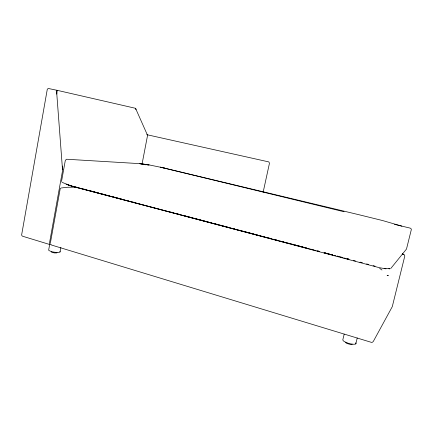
<?xml version="1.0" encoding="UTF-8"?>
<svg xmlns="http://www.w3.org/2000/svg" width="433" height="433" viewBox="0 0 433 433"><rect width="100%" height="100%" fill="white"/><g stroke="black" fill="none" stroke-linecap="round" stroke-linejoin="round"><path stroke-width="0.65" d="M50.298 243.46L60.182 188.88L60.755 188.144M61.583 181.086L65.345 160.259L66.666 159.241L142.598 163.815L148.4 165.13M49.654 244.634L48.691 249.906L48.794 250.409L50.91 251.427A5.661 1.25 8.6 0 0 56.615 252.412A5.661 1.25 8.6 0 0 59.938 251.389M60.041 251.952L60.874 247.454M142.029 164.194L147.566 135.361L135.567 108.369L135.859 109.219M263.15 192.198L269.461 163.252L268.861 161.926L146.809 134.679M344.192 334.141L342.812 339.802L343.158 340.684L344.359 341.61L348.159 343.217A6.663 1.759 15.7 0 0 354.405 344.23A6.663 1.759 15.7 0 0 355.764 342.855M355.78 343.872L357.236 337.984M390.88 268.363L406.495 249.051L411.35 229.528L410.982 228.592L410.235 228.137L394.485 224.348M57.042 252.601L56.599 252.932L54.255 252.91L51.554 252.152A2.907 0.649 8.6 0 1 51.267 251.8M352.305 344.197L350.606 344.506L346.995 343.483A3.421 0.915 15.8 0 1 345.718 342.335M384.109 268.617L390.176 268.72M387.584 275.404L388.358 275.529L387.118 275.42M136.032 109.322L135.529 108.304L57.167 90.318L48.388 88.494L47.316 89.138L21.65 234.827L21.888 235.682L22.603 236.229L49.865 244.553L51.202 244.347M61.297 187.965L67.537 187.245L76.311 187.148M386.02 268.85L379.238 267.664L70.574 185.752L271.827 238.902M164.897 168.139L149.152 164.919L139.864 163.723L143.161 164.324M148.248 164.8L149.152 164.919M144.481 164.567L145.802 164.805M389.776 268.806L388.888 268.633L389.451 268.806M402.555 254.041L403.772 254.62M344.035 211.748L160.356 167.16L359.081 214.757L382.588 220.549L401.851 226.145M83.748 189.069L85.707 189.589M90.281 190.796L92.24 191.316M93.55 191.662L95.509 192.182M96.813 192.528L98.773 193.042M100.077 193.389L105.306 194.774M106.61 195.121L109.224 195.808M113.143 196.847L115.102 197.367M116.407 197.713L118.366 198.233M119.676 198.574L121.635 199.093M126.209 200.306L128.168 200.825M132.736 202.032L134.695 202.552M170.624 212.062L173.232 212.749M177.157 213.788L179.765 214.481M183.684 215.515L186.298 216.208M188.258 216.727L192.176 217.767M193.486 218.108L208.506 222.086M209.816 222.432L211.775 222.952M213.079 223.298L218.302 224.678M219.612 225.025L224.835 226.41M226.145 226.751L228.104 227.271M232.673 228.483L234.632 229.003M235.942 229.344L237.901 229.863M239.205 230.21L241.165 230.729M242.469 231.076L244.434 231.595M245.738 231.942L247.698 232.456M249.002 232.802L250.961 233.322M252.271 233.668L254.231 234.188M255.535 234.534L257.494 235.049M258.799 235.395L260.763 235.915M262.068 236.261L264.027 236.781M268.601 237.988L270.56 238.507M275.128 239.72L277.088 240.239M281.661 241.446L283.62 241.966M284.93 242.312L286.89 242.832M288.194 243.178L290.153 243.692M291.458 244.039L293.417 244.558M299.95 246.285L297.991 245.771L299.923 246.323M301.26 246.631L303.219 247.151M304.523 247.497L306.483 248.017L304.496 247.53M311.056 249.224L313.016 249.744M317.589 250.956L319.549 251.476L317.568 250.983M324.117 252.683L326.076 253.202M329.345 254.068L327.386 253.549L329.329 254.09M330.65 254.415L332.609 254.929L330.633 254.431M335.878 255.795L333.865 255.308M342.406 257.521L340.446 257.007L342.395 257.538M346.979 258.734L348.938 259.253M353.501 260.471L355.471 260.98M366.578 263.919L368.532 264.444M373.105 265.651L375.065 266.165M273.131 239.249L278.359 240.629M279.669 240.97L290.121 243.736M291.431 244.077L293.39 244.596M301.233 246.669L303.192 247.183M311.029 249.256L312.994 249.776M346.968 258.745L348.928 259.264L346.947 258.755M316.209 250.658L74.232 186.888L68.1 184.983M317.513 250.999L319.478 251.519M327.326 253.586L329.286 254.106M330.595 254.447L332.555 254.967M337.134 256.174L339.099 256.688M340.403 257.034L342.368 257.548M343.672 257.895L345.637 258.414M360.023 262.203L361.988 262.723M51.348 244.991L371.525 342.395L372.299 342.303L373.284 341.485L392.287 306.64L404.806 256.006L404.249 254.858M66.087 184.204L70.492 185.665L62.292 182.428M402.262 253.727L404.027 254.685M402.598 254.014L403.659 254.599M379.622 268.357L381.966 270.003M49.865 244.553L49.394 243.611L62.579 170.494L56.599 91.287L57.167 90.318L56.793 94.134M61.681 181.66L61.859 182.012M62.866 169.541L62.244 166.001M296.686 245.424L294.727 244.905L296.654 245.457M339.142 256.661L337.183 256.141L339.131 256.677M362.004 262.712L360.045 262.192L361.999 262.717M326.06 253.224L324.1 252.71L326.017 253.24"/></g></svg>
